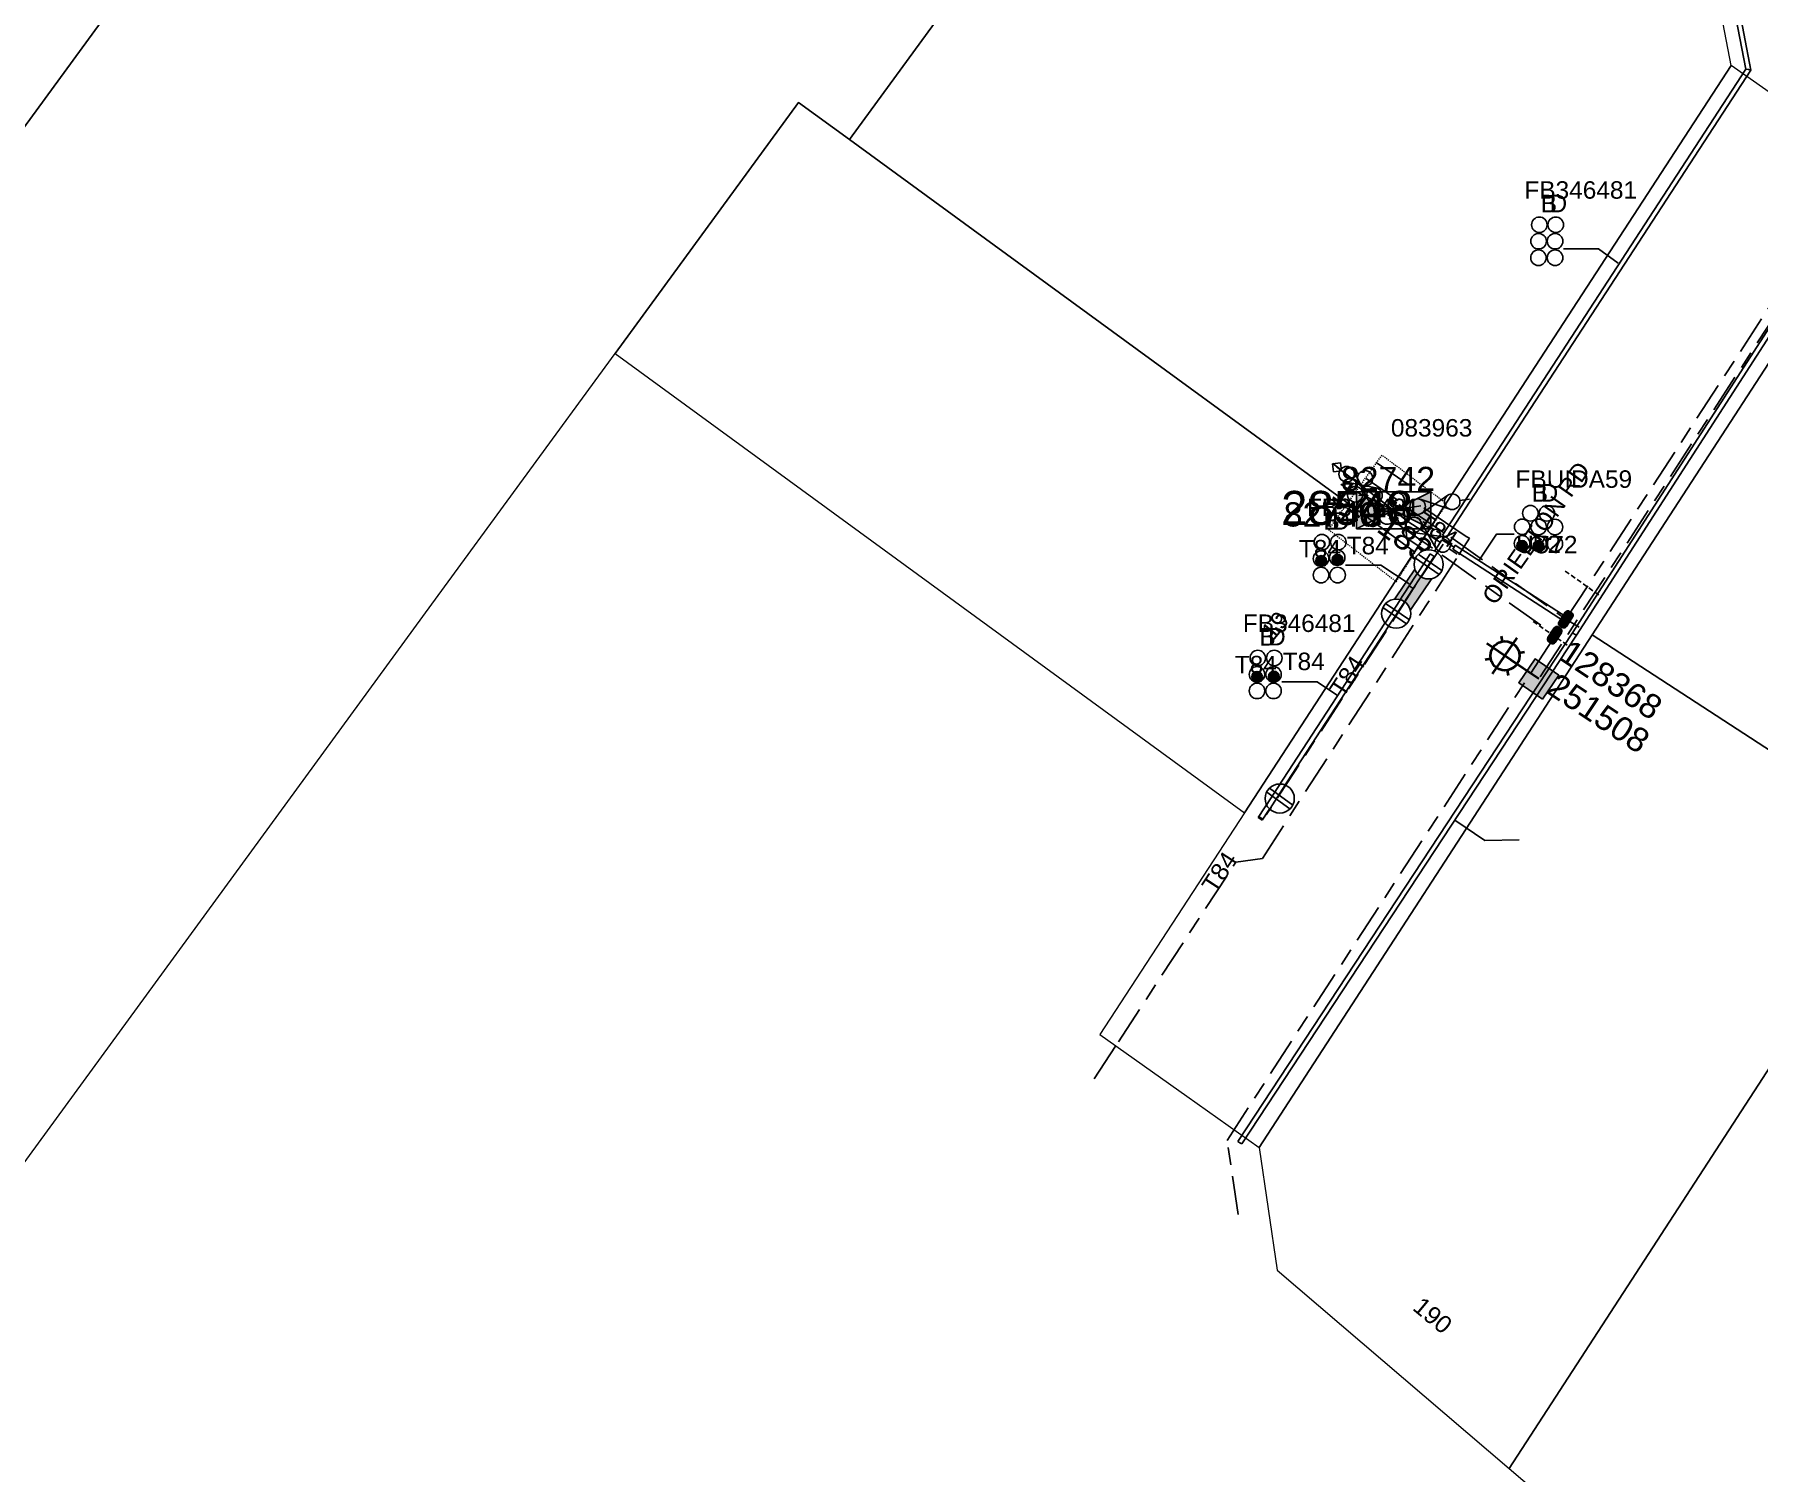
# Model space of a CAD drawing. Header units: metres. Extents: x 0 to 294317, y 0 to 6233398.
# Drawn here: x 292404.7 to 292582.2, y 6231529.6 to 6231677.7 of the extents above; entities that cross this region are included whole.
import ezdxf
from ezdxf import colors
from ezdxf.entities.mleader import LeaderData, LeaderLine
from ezdxf.enums import TextEntityAlignment as Align
from ezdxf.math import Vec2, Vec3

# ---------------------------------------------------------------- set-up
doc = ezdxf.new("R2010")
doc.units = ezdxf.units.M
for name, pattern in [('Cable Exist UG', [8.2, 4, -1.2, 1.8, -1.2]), ('DASHED', [0.75, 0.5, -0.25]), ('HIDDEN', [0.375, 0.25, -0.125]), ('HIDDEN2', [0.1875, 0.125, -0.0625])]:
    doc.linetypes.add(name, pattern=pattern)
doc.layers.get('0').update_dxf_attribs({"color": 6})
for name, color, linetype in [('_User Miscellaneous1', 7, 'Continuous'), ('_User Miscellaneous2', 7, 'Continuous'), ('Duct_SP_EXT', 7, 'Continuous'), ('Equip_HV_EXT', 7, 'Continuous'), ('Equip_LV_EXT', 7, 'Continuous'), ('Equip_SP_SL_EXT', 7, 'Continuous'), ('Mains_HV_EXT', 7, 'Continuous'), ('Mains_LV_EXT', 7, 'Continuous'), ('Mains_LV_SL_EXT', 7, 'Continuous'), ('Services_SP_EXT', 7, 'Continuous'), ('Sub_SP_EXT', 7, 'Continuous'), ('SupportsUG_SP_LV_EXT', 7, 'Continuous'), ('SupportsUG_SP_LV_SL_EXT', 7, 'Continuous'), ('Trench_SP_EXT', 7, 'Continuous')]:
    doc.layers.add(name, color=color, linetype=linetype)
for name, color, linetype, lineweight in [('Cadastre Land Parcels_SP_EXT', 9, 'Continuous', 5), ('Cadastre Other Property_SP_EXT', 9, 'HIDDEN', 5), ('Cadastre Roads_SP_EXT', 9, 'Continuous', 5)]:
    doc.layers.add(name, color=color, linetype=linetype, lineweight=lineweight)
doc.layers.add('UNKNOWN_FEATURES', color=1, linetype='DASHED', plot=False)
doc.styles.add('COLUMN_LABEL', font='arial.ttf')
doc.styles.add('iecARIAL', font='arial.ttf', dxfattribs={"height": 2})
doc.styles.add('POLE_LABEL', font='arial.ttf')
doc.styles.get("Standard").update_dxf_attribs({"font": 'arial.ttf'})
doc.styles.add('SWITCH_LABEL', font='arial.ttf', dxfattribs={"height": 2.5})

# ---------------------------------------------------------------- blocks, each defined once
blk = doc.blocks.new('SUB_PADMOUNT_EXT')
for points in [[(0, 0), (-3.84, 1.92), (-3.84, -1.92)], [(0, 0), (3.84, 1.92), (3.84, -1.92)]]:
    blk.add_hatch(color=256).paths.add_polyline_path(points)
for p, q in [((3.84, 1.92), (-3.84, -1.92)), ((-3.84, 1.92), (3.84, -1.92))]:
    blk.add_line(p, q)
blk.add_lwpolyline([(-3.84, -1.92), (3.84, -1.92), (3.84, 1.92), (-3.84, 1.92)], close=True)
for tag, height, flags, p in [('ASSET_NUM', 3.5, 8, (2, 2)), ('STREET_CODE', 0.2, 9, (1.5, 0)), ('CONSTRUCTED_VOLTAGE', 0.2, 9, (1.5, -0.2)), ('OPERATING_VOLTAGE', 0.2, 9, (1.5, -0.6)), ('ORIENTATION', 0.2, 9, (1.5, -0.8)), ('OWNED_BY', 0.2, 9, (1.5, -1)), ('OPERATED_BY', 0.2, 9, (1.5, -1.2)), ('SECONDARY_VOLTAGE', 0.2, 9, (1.5, -1.6)), ('STATE', 0.2, 9, (1.5, -1.8)), ('NO_PHASES', 0.2, 9, (1.5, -0.4)), ('MAINTAINED_BY', 0.2, 9, (1.5, -1.4)), ('SUBSTATION_TYPE', 0.2, 9, (1.5, -2.2)), ('STREETNAME', 0.2, 9, (1.5, -3)), ('SUBURB', 0.2, 9, (1.5, -3.2)), ('Z', 0.2, 1, (1.5, -3.6)), ('PARENT', 0.2, 9, (1.5, -2)), ('USAGE', 0.2, 9, (1.5, -2.4)), ('LEGEND', 0.2, 9, (1.5, -2.6)), ('LOCATION', 0.2, 9, (1.5, -2.8)), ('NOTES', 0.2, 9, (1.5, -3.4))]:
    blk.add_attdef(tag, text='', height=height, dxfattribs=dict(flags=flags)).set_placement(p, align=Align.MIDDLE_LEFT)
blk = doc.blocks.new('COLUMN_EXT')
blk.add_hatch(color=256).paths.add_polyline_path([(-1.49, 1.48), (-1.49, -1.49), (1.48, -1.49), (1.48, 1.48)])
blk.add_lwpolyline([(-1.49, -1.49), (1.48, -1.49), (1.48, 1.48), (-1.49, 1.48)], close=True)
for tag, height, style, flags, p in [('ASSET_NUM', 2.5, 'COLUMN_LABEL', 8, (2, 2)), ('STRUCTURE_PLANT_NUMBER', 0.2, 'POLE_LABEL', 9, (1.81, 0.03)), ('STREET_CODE', 0.2, 'COLUMN_LABEL', 9, (1.81, -0.2))]:
    blk.add_attdef(tag, text='', height=height, dxfattribs=dict(style=style, flags=flags)).set_placement(p, align=Align.MIDDLE_LEFT)
at = {"flags": 9}
for tag, p in [('COLUMN_TYPE', (1.81, -0.4)), ('OWNED_BY', (1.81, -0.6)), ('STATE', (1.81, -0.8)), ('USAGE', (1.81, -1)), ('STREETNAME', (1.81, -1.6)), ('SUBURB', (1.81, -1.8)), ('LEGEND', (1.81, -1.2)), ('LOCATION', (1.81, -1.4)), ('NOTES', (1.81, -2))]:
    blk.add_attdef(tag, text='', height=0.2, dxfattribs=at).set_placement(p, align=Align.MIDDLE_LEFT)
at = {"flags": 1}
blk.add_attdef('Z', (1.81, -2.35), '', height=0.2, dxfattribs=at)
blk = doc.blocks.new('PILLAR_EXT')
blk.add_hatch(color=256).paths.add_polyline_path([(-2.475, 0.99), (-2.475, -0.99), (2.475, -0.99), (2.475, 0.99)])
blk.add_lwpolyline([(-2.475, -0.99), (2.475, -0.99), (2.475, 0.99), (-2.475, 0.99)], close=True)
at = {"style": 'iecARIAL', "flags": 8}
blk.add_attdef('ASSET_NUM', (1.5, 3.5), '', height=2.5, dxfattribs=at)
for tag, p, flags in [('OWNED_BY', (0, -0.2), 9), ('STATE', (0, -0.4), 9), ('SUPPORT_TYPE', (0, -0.6), 9), ('STREETNAME', (0, -1.8), 9), ('USAGE', (0, -0.8), 9), ('LEGEND', (0, -1), 9), ('LOCATION', (0, -1.2), 9), ('NOTES', (0, -1.4), 9), ('PARENT', (0, -1.6), 9), ('SUBURB', (0, -2), 1)]:
    blk.add_attdef(tag, p, '', height=0.2, dxfattribs=dict(flags=flags))
blk = doc.blocks.new('DUCT_EXT')
blk.add_circle((0, 0.8), 0.8)
at = {"flags": 1}
blk.add_attdef('Z', (0, 0), '', height=0.2, dxfattribs=at)
at = {"flags": 9}
for tag, p in [('DUCT_CODE', (0, 0)), ('XSECT_TYPE', (0, -0.2)), ('STATE', (0, -0.6)), ('FB_REFERENCE', (0, -0.4)), ('NOTES', (0, -0.8))]:
    blk.add_attdef(tag, text='', height=0.2, dxfattribs=at).set_placement(p, align=Align.MIDDLE_LEFT)
blk = doc.blocks.new('SL_LANTERN_EXT')
at = {"lineweight": 40}
for p, q in [((-1.46, 5.68), (-1.06, 5.28)), ((0, 1.97), (0, 6.47)), ((1.46, 5.68), (1.06, 5.28)), ((-2.25, 4.22), (2.25, 4.22)), ((-1.46, 2.76), (-1.06, 3.16)), ((0, 0), (0, 2.72)), ((1.46, 2.76), (1.06, 3.16))]:
    blk.add_line(p, q, dxfattribs=at)
blk.add_circle((0, 4.22), 1.5, dxfattribs=at)
at = {"style": 'iecARIAL', "flags": 8}
blk.add_attdef('ASSET_NUM', (1.5, 1.5), '', height=2.5, dxfattribs=at)
for tag, p, height, flags in [('OPERATING_VOLTAGE', (0.98, -1.65), 0.2, 9), ('ORIENTATION', (0.98, -1.85), 0.2, 9), ('CONSTRUCTED_VOLTAGE', (0.98, -0.65), 0.2, 9), ('CONTROL_TYPE', (0.98, -0.85), 0.2, 9), ('LANTERN_PURPOSE', (0.98, -1.05), 0.2, 9), ('LANTERN_TYPE', (0.98, -1.25), 0.2, 9), ('NO_PHASES', (0.98, -1.45), 0.2, 9), ('LNUMBER', (2.18, -3.25), 2.5, 8), ('OWNED_BY', (0.98, -2.05), 0.2, 9), ('STATE', (0.98, -2.25), 0.2, 9), ('USAGE', (0.98, -2.45), 0.2, 9), ('CEXIST', (0.98, -2.65), 0.2, 9), ('CNEW', (0.98, -2.85), 0.2, 9), ('CNUMBER', (0.98, -3.05), 0.2, 9), ('CREMOVE', (0.98, -3.25), 0.2, 9), ('CREPLACE', (0.98, -3.45), 0.2, 9), ('LKINGHEIGHT', (0.98, -3.65), 0.2, 9), ('LBRACKET', (0.98, -3.85), 0.2, 9), ('LBRACKETVOCAB', (0.98, -4.05), 0.2, 9), ('LCATEGORY', (0.98, -4.25), 0.2, 9), ('LCHARGE1', (0.98, -4.45), 0.2, 9), ('LCHARGE1PERCENT', (0.98, -4.65), 0.2, 9), ('LCHARGE2', (0.98, -4.85), 0.2, 9), ('LCHARGE2PERCENT', (0.98, -5.05), 0.2, 9), ('LCHARGE3', (0.98, -5.25), 0.2, 9), ('LCHARGE3PERCENT', (0.98, -5.45), 0.2, 9), ('LEXIST', (0.98, -5.65), 0.2, 9), ('LLAMP', (0.98, -5.85), 0.2, 9), ('LLAMPVOCAB', (0.98, -6.05), 0.2, 9), ('LMAST', (0.98, -6.25), 0.2, 9), ('LMASTVOCAB', (0.98, -6.45), 0.2, 9), ('LNEW', (0.98, -6.65), 0.2, 9), ('LANTNUMBER', (0.98, -6.85), 0.2, 9), ('LOUTREACH', (0.98, -7.25), 0.2, 9), ('LOUTREACHVOCAB', (0.98, -7.45), 0.2, 9), ('LRATECODE', (0.98, -7.65), 0.2, 9), ('LREMOVE', (0.98, -7.85), 0.2, 9), ('LREPLACE', (0.98, -8.05), 0.2, 9), ('LTYPE', (0.98, -8.25), 0.2, 9), ('LTYPEVOCAB', (0.98, -8.45), 0.2, 9), ('LEGEND', (0.98, -8.65), 0.2, 9), ('LOCATION', (0.98, -8.85), 0.2, 9), ('NOTES', (0.98, -9.05), 0.2, 9), ('STREETNAME', (0.98, -9.25), 0.2, 9), ('SUBURB', (0.98, -9.45), 0.2, 1)]:
    blk.add_attdef(tag, p, '', height=height, dxfattribs=dict(flags=flags))
blk = doc.blocks.new('CCP_EXT')
at = {"flags": 9}
for tag, p in [('STATE', (0, -1.8)), ('LIFE_SUPPORT', (0, -1.6)), ('NOTES', (0, -2))]:
    blk.add_attdef(tag, text='', height=0.2, dxfattribs=at).set_placement(p, align=Align.MIDDLE_LEFT)
blk.add_wipeout([(0, 0.57), (0.57, 0), (0, -0.57), (-0.57, 0)])
blk.add_lwpolyline([(-0.57, 0), (0, 0.57), (0.57, 0), (0, -0.57), (-0.57, 0)])
at = {"flags": 1}
blk.add_attdef('Z', (0, 0), '', height=0.2, dxfattribs=at)
at = {"flags": 9}
for tag, p in [('CCP_TYPE', (0, 0)), ('CONSTRUCTED_VOLTAGE', (0, -0.2)), ('OPERATING_VOLTAGE', (0, -0.6)), ('ORIENTATION', (0, -0.8)), ('OWNED_BY', (0, -1)), ('NO_PHASES', (0, -0.4)), ('USAGE', (0, -1.2)), ('LEGEND', (0, -1.4))]:
    blk.add_attdef(tag, text='', height=0.2, dxfattribs=at).set_placement(p, align=Align.MIDDLE_LEFT)
blk = doc.blocks.new('HV_STJ_EXT')
h = blk.add_hatch(color=256)
edge = h.paths.add_edge_path()
edge.add_ellipse((-0.59, 0.13), major_axis=(0.226, 0.226), ratio=1, start_angle=45, end_angle=135)
edge.add_line((-0.91, 0.13), (-0.91, -0.13))
edge.add_ellipse((-0.59, -0.13), major_axis=(0.226, 0.226), ratio=1, start_angle=135, end_angle=225)
edge.add_line((-0.59, -0.45), (0.59, -0.45))
edge.add_ellipse((0.59, -0.13), major_axis=(-0.226, 0.226), ratio=1, start_angle=135, end_angle=225)
edge.add_line((0.91, -0.13), (0.91, 0.13))
edge.add_ellipse((0.59, 0.13), major_axis=(-0.226, 0.226), ratio=1, start_angle=225, end_angle=315)
edge.add_line((0.59, 0.45), (-0.59, 0.45))
blk.add_lwpolyline([(-0.91, 0.13), (-0.91, -0.13, 0.414214), (-0.59, -0.45), (0.59, -0.45, 0.414214), (0.91, -0.13), (0.91, 0.13, 0.414214), (0.59, 0.45), (-0.59, 0.45, 0.414214)], format="xyb", close=True)
for tag, flags, p in [('ORIENTATION', 9, (1.5, 0)), ('Z', 1, (1.5, -0.8)), ('USAGE', 9, (1.5, -0.2)), ('LEGEND', 9, (1.5, -0.4)), ('NOTES', 9, (1.5, -0.6))]:
    blk.add_attdef(tag, text='', height=0.2, dxfattribs=dict(flags=flags)).set_placement(p, align=Align.MIDDLE_LEFT)
blk = doc.blocks.new('LV_UG_DFUSE_CLOSED_EXT')
for points in [[(1, 0), (0, 0)], [(5.04, 0.73), (2.16, -0.72)], [(5.05, -0.71), (2.16, 0.72)], [(6.2, 0.01), (7.2, 0.01)]]:
    blk.add_lwpolyline(points)
for centre in [(1.8, 0), (5.4, 0.01)]:
    blk.add_circle(centre, 0.8)
at = {"flags": 9}
for tag, p in [('ACTUAL_STATUS', (0, 0)), ('CONSTRUCTED_VOLTAGE', (0, -0.2)), ('OPERATING_VOLTAGE', (0, -0.6)), ('ORIENTATION', (0, -0.8)), ('STATE', (0, -1)), ('SWITCH_TYPE', (0, -1.2)), ('NO_PHASES', (0, -0.4)), ('USAGE', (0, -1.4)), ('NOTES', (0, -1.6))]:
    blk.add_attdef(tag, text='', height=0.2, dxfattribs=at).set_placement(p, align=Align.MIDDLE_LEFT)
at = {"flags": 1}
blk.add_attdef('Z', (0, 0), '', height=0.2, dxfattribs=at)
blk = doc.blocks.new('LV_UG_LINKS_CLOSED_EXT')
blk.add_wipeout([(-1.06, 1.06), (-1.18, 0.92), (-1.29, 0.76), (-1.37, 0.59), (-1.43, 0.42), (-1.48, 0.23), (-1.49, 0.05), (-1.49, -0.14), (-1.46, -0.33), (-1.41, -0.51), (-1.33, -0.68), (-1.24, -0.84), (-1.12, -0.99), (-0.99, -1.12), (-0.84, -1.24), (-0.68, -1.33), (-0.51, -1.41), (-0.33, -1.46), (-0.14, -1.49), (0.05, -1.49), (0.23, -1.48), (0.42, -1.43), (0.59, -1.37), (0.76, -1.29), (0.92, -1.18), (1.06, -1.06), (1.18, -0.92), (1.29, -0.76), (1.37, -0.59), (1.43, -0.42), (1.48, -0.23), (1.49, -0.05), (1.49, 0.14), (1.46, 0.33), (1.41, 0.51), (1.33, 0.68), (1.24, 0.84), (1.12, 0.99), (0.99, 1.12), (0.84, 1.24), (0.68, 1.33), (0.51, 1.41), (0.33, 1.46), (0.14, 1.49), (-0.05, 1.49), (-0.23, 1.48), (-0.42, 1.43), (-0.59, 1.37), (-0.76, 1.29), (-0.92, 1.18)])
for p, q in [((-0.25, -1.48), (-0.25, 1.48)), ((0.25, -1.48), (0.25, 1.48))]:
    blk.add_line(p, q)
blk.add_circle((0, 0), 1.5)
at = {"flags": 9}
for tag, p in [('ACTUAL_STATUS', (0, 0)), ('CONSTRUCTED_VOLTAGE', (0, -0.2)), ('OPERATING_VOLTAGE', (0, -0.6)), ('ORIENTATION', (0, -0.8)), ('STATE', (0, -1)), ('SWITCH_TYPE', (0, -1.2)), ('NO_PHASES', (0, -0.4)), ('USAGE', (0, -1.4)), ('NOTES', (0, -1.6))]:
    blk.add_attdef(tag, text='', height=0.2, dxfattribs=at).set_placement(p, align=Align.MIDDLE_LEFT)
at = {"flags": 1}
blk.add_attdef('Z', (0, 0), '', height=0.2, dxfattribs=at)
blk = doc.blocks.new('SWG_HOLEC_SU_EXT')
blk.add_line((1.8, -2), (5.8, -2))
for points in [[(1, 0), (0, 0)], [(6.6, 0), (7.6, 0)]]:
    blk.add_lwpolyline(points)
for points in [[(1.8, -0.8, 1), (1.8, 0.8, 1)], [(5.8, -0.8, 1), (5.8, 0.8, 1)]]:
    blk.add_lwpolyline(points, format="xyb", close=True)
at = {"style": 'SWITCH_LABEL', "flags": 8}
blk.add_attdef('ASSET_NUM', text='', height=2.5, rotation=179.9544, dxfattribs=at).set_placement((-2.4, 0), align=Align.MIDDLE_LEFT)
at = {"flags": 1}
blk.add_attdef('Z', (0, 0), '', height=0.2, dxfattribs=at)
at = {"flags": 9}
for tag, p in [('ACTUAL_STATUS', (0, -0.4)), ('CONSTRUCTED_VOLTAGE', (0, -0.6)), ('OPERATING_VOLTAGE', (0, -1)), ('ORIENTATION', (0, -1.2)), ('OWNED_BY', (0, -1.4)), ('STATE', (0, -1.8)), ('NO_PHASES', (0, -0.8)), ('PARENT', (0, -1.6)), ('SWITCH_TYPE', (0, -2)), ('STREETNAME', (0, -2.6)), ('SUBURB', (0, -2.8)), ('USAGE', (0, -2.2)), ('LOCATION', (0, -2.4)), ('NOTES', (0, -3))]:
    blk.add_attdef(tag, text='', height=0.2, dxfattribs=at).set_placement(p, align=Align.MIDDLE_LEFT)
at = {"style": 'SWITCH_LABEL', "flags": 9}
blk.add_attdef('STREET_CODE', text='', height=0.2, dxfattribs=at).set_placement((0, -0.2), align=Align.MIDDLE_LEFT)
blk = doc.blocks.new('CABLE_LARGE_EXT')
h = blk.add_hatch(color=256)
edge = h.paths.add_edge_path()
edge.add_arc((0, 0.55), 0.55, 0, 360)
blk.add_circle((0, 0.55), 0.55)
at = {"flags": 1}
blk.add_attdef('Z', (0, 0), '', height=0.2, dxfattribs=at)
at = {"flags": 9}
for tag, p in [('COND_CODE', (0, 0)), ('STATE', (0, -0.4)), ('XSECT_SIZE', (0, -0.6)), ('FB_REFERENCE', (0, -0.2)), ('NOTES', (0, -0.8))]:
    blk.add_attdef(tag, text='', height=0.2, dxfattribs=at).set_placement(p, align=Align.MIDDLE_LEFT)

msp = doc.modelspace()

# ---------------------------------------------------------------- linework, layer by layer
at = {"layer": 'Cadastre Land Parcels_SP_EXT', "linetype": 'Continuous'}
for points in [[(292345.08, 6231588.09), (292460.02, 6231745.44)], [(292460.02, 6231745.44), (292345.08, 6231588.09)], [(292392.99, 6231547.02), (292445.61, 6231619.04), (292464.49, 6231644.89), (292483.37, 6231670.74), (292488.62, 6231666.91), (292528.03, 6231720.9)]]:
    msp.add_lwpolyline(points, dxfattribs=at)
for points in [[(292579.44, 6231674.53), (292577.11, 6231686.57), (292543.16, 6231710.32), (292528.03, 6231720.9), (292488.62, 6231666.91), (292503.5, 6231656.04), (292546.8, 6231624.43), (292579.44, 6231674.53)], [(292546.8, 6231624.43), (292503.5, 6231656.04), (292488.62, 6231666.91), (292483.37, 6231670.74), (292464.49, 6231644.89), (292529.29, 6231597.56), (292546.8, 6231624.43)], [(292630.29, 6231650.81), (292607.54, 6231665.58), (292595.78, 6231663.09), (292565.1, 6231615.88), (292594.99, 6231596.47), (292630.29, 6231650.81)], [(292598.32, 6231594.3), (292594.99, 6231596.47), (292565.1, 6231615.88), (292530.82, 6231563.1), (292532.65, 6231550.46), (292556.56, 6231530.03), (292598.32, 6231594.3)], [(292629.34, 6231574.15), (292621.83, 6231579.04), (292598.32, 6231594.3), (292556.56, 6231530.03), (292584.92, 6231505.81), (292629.34, 6231574.15)]]:
    msp.add_lwpolyline(points, close=True, dxfattribs=at)
at = {"layer": 'Duct_SP_EXT'}
for p, q in [((292578.4, 6231687.36), (292580.95, 6231674.17)), ((292578.84, 6231687.64), (292581.45, 6231674.07)), ((292580.95, 6231674.17), (292549.68, 6231626.17)), ((292580.95, 6231674.17), (292581.2, 6231674.12)), ((292581.45, 6231674.07), (292581.2, 6231674.12)), ((292594.52, 6231664.88), (292563.09, 6231616.11)), ((292594.82, 6231664.46), (292563.49, 6231615.85)), ((292562.27, 6231617.28), (292562.4, 6231617.48)), ((292562.53, 6231617.69), (292562.4, 6231617.48)), ((292563.09, 6231616.11), (292528.63, 6231563.72)), ((292563.49, 6231615.85), (292529.03, 6231563.45)), ((292563.09, 6231616.11), (292563.29, 6231615.98)), ((292563.49, 6231615.85), (292563.29, 6231615.98)), ((292528.63, 6231563.72), (292528.83, 6231563.58)), ((292529.03, 6231563.45), (292528.83, 6231563.58))]:
    msp.add_line(p, q, dxfattribs=at)
for points in [[(292562.15, 6231655.67), (292565.77, 6231655.67), (292567.8, 6231654.18)], [(292557.08, 6231626.25), (292555.26, 6231626.28), (292553.48, 6231623.6)], [(292539.71, 6231623.06), (292543.33, 6231623.06), (292546.26, 6231621.14)], [(292533.16, 6231611.05), (292536.78, 6231611.05), (292538.88, 6231609.65)]]:
    msp.add_lwpolyline(points, dxfattribs=at)
at = {"layer": 'Duct_SP_EXT', "linetype": 'Continuous'}
msp.add_lwpolyline([(292557.59, 6231594.79), (292554.04, 6231594.72), (292550.98, 6231596.81)], dxfattribs=at)
at = {"layer": 'Mains_HV_EXT', "linetype": 'Cable Exist UG'}
msp.add_lwpolyline([(292562.48, 6231617.6), (292593.89, 6231665.85), (292605.93, 6231668.45), (292615.88, 6231678.44), (292561.35, 6231715.7)], dxfattribs=at)
at = {"layer": 'Mains_LV_SL_EXT', "linetype": 'Cable Exist UG'}
msp.add_lwpolyline([(292593.23, 6231663.06), (292559.61, 6231611.35)], dxfattribs=at)
at = {"layer": 'Trench_SP_EXT', "linetype": 'Cable Exist UG'}
for points in [[(292546.01, 6231625.84), (292545.57, 6231630.09)], [(292546.01, 6231625.84), (292548.62, 6231624.1)], [(292548.62, 6231624.1), (292549.63, 6231625.67), (292550.88, 6231624.93)], [(292562.41, 6231617.5), (292563.76, 6231616.7)]]:
    msp.add_lwpolyline(points, dxfattribs=at)
at = {"layer": 'UNKNOWN_FEATURES'}
for points in [[(292544.6, 6231629.75), (292548.47, 6231626.99), (292549.83, 6231626.08), (292549.98, 6231625.97)], [(292562.33, 6231622.46), (292565.86, 6231619.96)], [(292559.05, 6231617.27), (292562.54, 6231614.84)], [(292559.61, 6231611.35), (292556.52, 6231613.42)]]:
    msp.add_lwpolyline(points, dxfattribs=at)

# ---------------------------------------------------------------- block references
at = {"layer": 'Duct_SP_EXT'}
for name, p in [('DUCT_EXT', (292559.67, 6231657.33)), ('DUCT_EXT', (292561.36, 6231657.33)), ('DUCT_EXT', (292559.59, 6231655.64)), ('DUCT_EXT', (292561.29, 6231655.64)), ('DUCT_EXT', (292559.58, 6231653.94)), ('DUCT_EXT', (292561.29, 6231653.94)), ('DUCT_EXT', (292558.75, 6231627.62)), ('DUCT_EXT', (292560.44, 6231627.61)), ('DUCT_EXT', (292537.27, 6231624.63)), ('DUCT_EXT', (292538.97, 6231624.64)), ('DUCT_EXT', (292557.9, 6231626.22)), ('DUCT_EXT', (292559.59, 6231626.21)), ('DUCT_EXT', (292561.28, 6231626.2)), ('DUCT_EXT', (292537.19, 6231622.95)), ('DUCT_EXT', (292538.85, 6231623.05)), ('DUCT_EXT', (292557.89, 6231624.51)), ('CABLE_LARGE_EXT', (292557.89, 6231624.51)), ('DUCT_EXT', (292559.58, 6231624.5)), ('CABLE_LARGE_EXT', (292559.58, 6231624.5)), ('DUCT_EXT', (292561.27, 6231624.48)), ('DUCT_EXT', (292537.19, 6231621.25)), ('CABLE_LARGE_EXT', (292537.19, 6231622.95)), ('DUCT_EXT', (292538.89, 6231621.25)), ('CABLE_LARGE_EXT', (292538.88, 6231623.08)), ('DUCT_EXT', (292530.67, 6231612.7)), ('DUCT_EXT', (292532.37, 6231612.71)), ('DUCT_EXT', (292530.59, 6231611.02)), ('CABLE_LARGE_EXT', (292530.59, 6231611.02)), ('DUCT_EXT', (292532.29, 6231611.02)), ('CABLE_LARGE_EXT', (292532.32, 6231611.05)), ('DUCT_EXT', (292530.59, 6231609.32)), ('DUCT_EXT', (292532.29, 6231609.32))]:
    msp.add_blockref(name, p, dxfattribs=at)
at = {"layer": 'Equip_HV_EXT'}
for p, rotation in [((292562.4, 6231617.48), 56.84602235822628), ((292561.25, 6231615.86), 56.84602233030501)]:
    msp.add_blockref('HV_STJ_EXT', p, dxfattribs=dict(at, rotation=rotation))
at = {"layer": 'Equip_LV_EXT'}
for p, rotation in [((292545.35, 6231628.85), 7.932724978457579), ((292545.25, 6231628.24), 325.7442162856796)]:
    msp.add_blockref('LV_UG_DFUSE_CLOSED_EXT', p, dxfattribs=dict(at, rotation=rotation))
at = {"layer": 'Equip_SP_SL_EXT'}
ref = msp.add_blockref('SL_LANTERN_EXT', (292559.61, 6231611.35), dxfattribs=dict(at, rotation=55.64938992825484))
ref.add_attrib('ASSET_NUM', '128368', dxfattribs={"layer": '0', "height": 2.5, "rotation": 326.3081, "style": 'iecARIAL'}).set_placement((292561.11, 6231612.85), align=Align.BOTTOM_LEFT)
at = {"layer": 'Sub_SP_EXT'}
ref = msp.add_blockref('SUB_PADMOUNT_EXT', (292544.66, 6231628.72), dxfattribs=at)
ref.add_attrib('ASSET_NUM', '28548', dxfattribs={"layer": '0', "height": 3.5}).set_placement((292546.66, 6231628.97), align=Align.MIDDLE_RIGHT)
at = {"layer": 'SupportsUG_SP_LV_EXT'}
ref = msp.add_blockref('PILLAR_EXT', (292546.69, 6231620.65), dxfattribs=dict(at, rotation=55.67687954505693))
ref.add_attrib('ASSET_NUM', '113183', dxfattribs={"layer": '0', "height": 2.5, "rotation": 323.2952, "style": 'iecARIAL'}).set_placement((292548.19, 6231624.15), align=Align.MIDDLE_RIGHT)
at = {"layer": 'SupportsUG_SP_LV_SL_EXT'}
ref = msp.add_blockref('COLUMN_EXT', (292559.61, 6231611.35), dxfattribs=dict(at, rotation=55.64938992825484))
ref.add_attrib('ASSET_NUM', '251508', dxfattribs={"layer": '0', "height": 2.5, "rotation": 326.3081, "style": 'COLUMN_LABEL'}).set_placement((292561.61, 6231612.1), align=Align.TOP_LEFT)

# ---------------------------------------------------------------- texts
at = {"layer": '_User Miscellaneous2'}
for s, p in [('FB346481', (292558.13, 6231660.82)), ('B', (292559.82, 6231659.42)), ('D', (292560.72, 6231659.42)), ('FBUIDA59', (292557.21, 6231631.04)), ('FB346481', (292535.73, 6231628.12)), ('B', (292558.89, 6231629.62)), ('D', (292559.8, 6231629.62)), ('B', (292537.43, 6231626.73)), ('D', (292538.33, 6231626.73)), ('T84', (292534.9, 6231623.87)), ('T84', (292539.83, 6231624.19)), ('U72', (292557.29, 6231624.32)), ('U72', (292558.98, 6231624.29)), ('FB346481', (292529.13, 6231616.19)), ('B', (292530.83, 6231614.79)), ('D', (292531.73, 6231614.8)), ('T84', (292533.23, 6231612.26)), ('T84', (292528.3, 6231611.93))]:
    msp.add_text(s, height=1.8, dxfattribs=at).set_placement(p)
at = {"layer": 'Cadastre Land Parcels_SP_EXT'}
for s, rotation, p in [('19', 50.4576, (292532.25, 6231615.21)), ('190', 320.2489, (292546.5, 6231546.44))]:
    msp.add_text(s, height=1.8, rotation=rotation, dxfattribs=at).set_placement(p)
at = {"layer": 'Cadastre Other Property_SP_EXT'}
msp.add_text('083963', height=1.8, dxfattribs=at).set_placement((292544.38, 6231636.32))
at = {"layer": 'Cadastre Roads_SP_EXT'}
msp.add_text('ORIELTON RD', height=1.8, rotation=54.8987, dxfattribs=at).set_placement((292555.12, 6231618.84))
at = {"layer": 'Mains_LV_EXT'}
for p in [(292539.46, 6231609.33), (292526.3, 6231589.14)]:
    msp.add_text('T84', height=1.8, rotation=56.8872, dxfattribs=at).set_placement(p)

# ---------------------------------------------------------------- next in the draw order: block references
at = {"layer": 'Services_SP_EXT', "rotation": 142.3408566751849}
msp.add_blockref('CCP_EXT', (292538.83, 6231633.15), dxfattribs=at)

# ---------------------------------------------------------------- next in the draw order: linework, layer by layer
at = {"layer": 'Cadastre Other Property_SP_EXT', "linetype": 'HIDDEN2'}
msp.add_lwpolyline([(292543.44, 6231634.41), (292537.96, 6231626.75), (292544.94, 6231621.39), (292550.11, 6231629.4), (292543.44, 6231634.41)], close=True, dxfattribs=at)
at = {"layer": 'Cadastre Roads_SP_EXT', "linetype": 'Continuous'}
msp.add_lwpolyline([(292565.1, 6231615.88), (292595.78, 6231663.09), (292588.54, 6231668.16), (292579.44, 6231674.53), (292546.8, 6231624.43), (292529.29, 6231597.56), (292514.41, 6231574.74), (292523.36, 6231568.39), (292530.82, 6231563.1), (292565.1, 6231615.88)], close=True, dxfattribs=at)
at = {"layer": 'Services_SP_EXT'}
msp.add_lwpolyline([(292544.66, 6231628.72), (292538.77, 6231633.21)], dxfattribs=at)

# ---------------------------------------------------------------- next in the draw order: block references
at = {"layer": 'Equip_HV_EXT'}
ref = msp.add_blockref('SWG_HOLEC_SU_EXT', (292546.48, 6231628.7), dxfattribs=dict(at, rotation=145.1831882721804))
ref.add_attrib('ASSET_NUM', '82742', dxfattribs={"layer": '0', "height": 2.5, "style": 'SWITCH_LABEL'}).set_placement((292544.08, 6231629.95), align=Align.BOTTOM_CENTER)
ref = msp.add_blockref('SWG_HOLEC_SU_EXT', (292545.45, 6231627.05), dxfattribs=dict(at, rotation=145.0235745343705))
ref.add_attrib('ASSET_NUM', '82740', dxfattribs={"layer": '0', "height": 2.5, "style": 'SWITCH_LABEL'}).set_placement((292543.05, 6231628.3), align=Align.MIDDLE_RIGHT)
at = {"layer": 'Equip_LV_EXT', "rotation": 142.3408565936817}
msp.add_blockref('LV_UG_DFUSE_CLOSED_EXT', (292544.11, 6231629.15), dxfattribs=at)

# ---------------------------------------------------------------- next in the draw order: block references
at = {"layer": 'Equip_LV_EXT'}
for p, rotation in [((292548.27, 6231623.15), 55.67687954505693), ((292544.92, 6231618.08), 55.67687954505693), ((292532.93, 6231599.03), 53.86478633000018)]:
    msp.add_blockref('LV_UG_LINKS_CLOSED_EXT', p, dxfattribs=dict(at, rotation=rotation))

# ---------------------------------------------------------------- next in the draw order: linework, layer by layer
at = {"layer": 'Duct_SP_EXT'}
for p, q in [((292581.45, 6231674.07), (292550.09, 6231625.91)), ((292549.68, 6231626.17), (292549.88, 6231626.04)), ((292550.09, 6231625.91), (292549.88, 6231626.04)), ((292550.75, 6231624.73), (292550.88, 6231624.93)), ((292550.75, 6231624.73), (292562.27, 6231617.28)), ((292551.01, 6231625.13), (292550.88, 6231624.93)), ((292551.01, 6231625.13), (292562.53, 6231617.69)), ((292548.42, 6231624.23), (292546.27, 6231620.93)), ((292548.82, 6231623.97), (292546.67, 6231620.67)), ((292548.42, 6231624.23), (292548.62, 6231624.1)), ((292548.82, 6231623.97), (292548.62, 6231624.1)), ((292546.27, 6231620.93), (292530.78, 6231597.17)), ((292546.27, 6231620.93), (292546.47, 6231620.8)), ((292546.27, 6231620.93), (292546.47, 6231620.8)), ((292546.67, 6231620.67), (292531.19, 6231596.91)), ((292546.67, 6231620.67), (292546.47, 6231620.8)), ((292546.67, 6231620.67), (292546.47, 6231620.8)), ((292530.78, 6231597.17), (292530.72, 6231597.07)), ((292530.72, 6231597.07), (292530.91, 6231596.94)), ((292530.78, 6231597.17), (292530.98, 6231597.04)), ((292531.11, 6231596.8), (292530.91, 6231596.94)), ((292531.19, 6231596.91), (292530.98, 6231597.04)), ((292531.19, 6231596.91), (292531.11, 6231596.8))]:
    msp.add_line(p, q, dxfattribs=at)
at = {"layer": 'Mains_HV_EXT', "linetype": 'Cable Exist UG'}
for points in [[(292544.66, 6231628.72), (292546.48, 6231628.7), (292550.54, 6231625.94), (292562.34, 6231617.55)], [(292544.66, 6231628.72), (292545.38, 6231627.1), (292549.88, 6231623.95), (292549.88, 6231623.95), (292561.25, 6231615.86)], [(292528.65, 6231556.17), (292527.5, 6231563.82), (292561.36, 6231615.89)]]:
    msp.add_lwpolyline(points, dxfattribs=at)
at = {"layer": 'Mains_LV_EXT', "linetype": 'Cable Exist UG'}
for points in [[(292513.83, 6231570.16), (292516.31, 6231573.97), (292516.31, 6231573.97), (292528.42, 6231592.49), (292531.14, 6231592.87), (292531.14, 6231592.87), (292551.39, 6231624.13), (292552.46, 6231625.85), (292552.12, 6231626.03), (292552.12, 6231626.03), (292551.08, 6231626.74), (292547.46, 6231629.2), (292544.66, 6231628.72)], [(292544.66, 6231628.72), (292546.14, 6231627.57), (292549.75, 6231625.25), (292549.75, 6231625.25), (292546.69, 6231620.65)], [(292546.69, 6231620.65), (292543.85, 6231616.2), (292543.85, 6231616.2), (292531.54, 6231597.34)]]:
    msp.add_lwpolyline(points, dxfattribs=at)

# ---------------------------------------------------------------- next in the draw order: texts
at = {"layer": 'Mains_LV_EXT'}
msp.add_text('T84', height=1.8, rotation=327.1802, dxfattribs=at).set_placement((292546.86, 6231627.1))

# ---------------------------------------------------------------- next in the draw order: leaders
at = {"layer": '_User Miscellaneous1'}
ml = msp.add_multileader_mtext('Standard', dxfattribs=at)
ml.set_content('LOT 435 \\PDP 1129749', color=256)
ml.set_leader_properties()
ml.build(insert=Vec2(0, 0))
ml.multileader.update_dxf_attribs({"has_text_frame": 1})
ctx = ml.context
ctx.base_point, ctx.char_height, ctx.plane_origin = Vec3(293228.99, 6231985.12), 3.5, Vec3(293181.97, 6231992.79)
ctx.text_align_type = 1
notes = []
notes.append((ctx, [(0, (0, 0, 0), (0, 0), (1, 0), 1, [])]))
ctx.mtext.insert, ctx.mtext.width, ctx.mtext.defined_height, ctx.mtext.alignment, ctx.mtext.flow_direction = Vec3(293246.19, 6231987.15), 36.8365, 7.89, 2, 5
ctx.mtext.has_bg_fill, ctx.mtext.bg_color, ctx.mtext.bg_scale_factor, ctx.mtext.bg_transparency, ctx.mtext.use_window_bg_color = 1, -1023410177, 1.5, 0, 0
for ctx, leaders in notes:
    for number, flags, end, landing, length, lines in leaders:
        leader = LeaderData()
        leader.index, (leader.has_last_leader_line, leader.has_dogleg_vector, leader.attachment_direction) = number, flags
        leader.last_leader_point, leader.dogleg_vector, leader.dogleg_length = Vec3(end), Vec3(landing), length
        for number, points, colour, breaks in lines:
            line = LeaderLine()
            line.index, line.vertices, line.color, line.breaks = number, Vec3.list(points), colors.encode_raw_color(colour), breaks
            leader.lines.append(line)
        ctx.leaders.append(leader)

doc.saveas('drawing.dxf')
